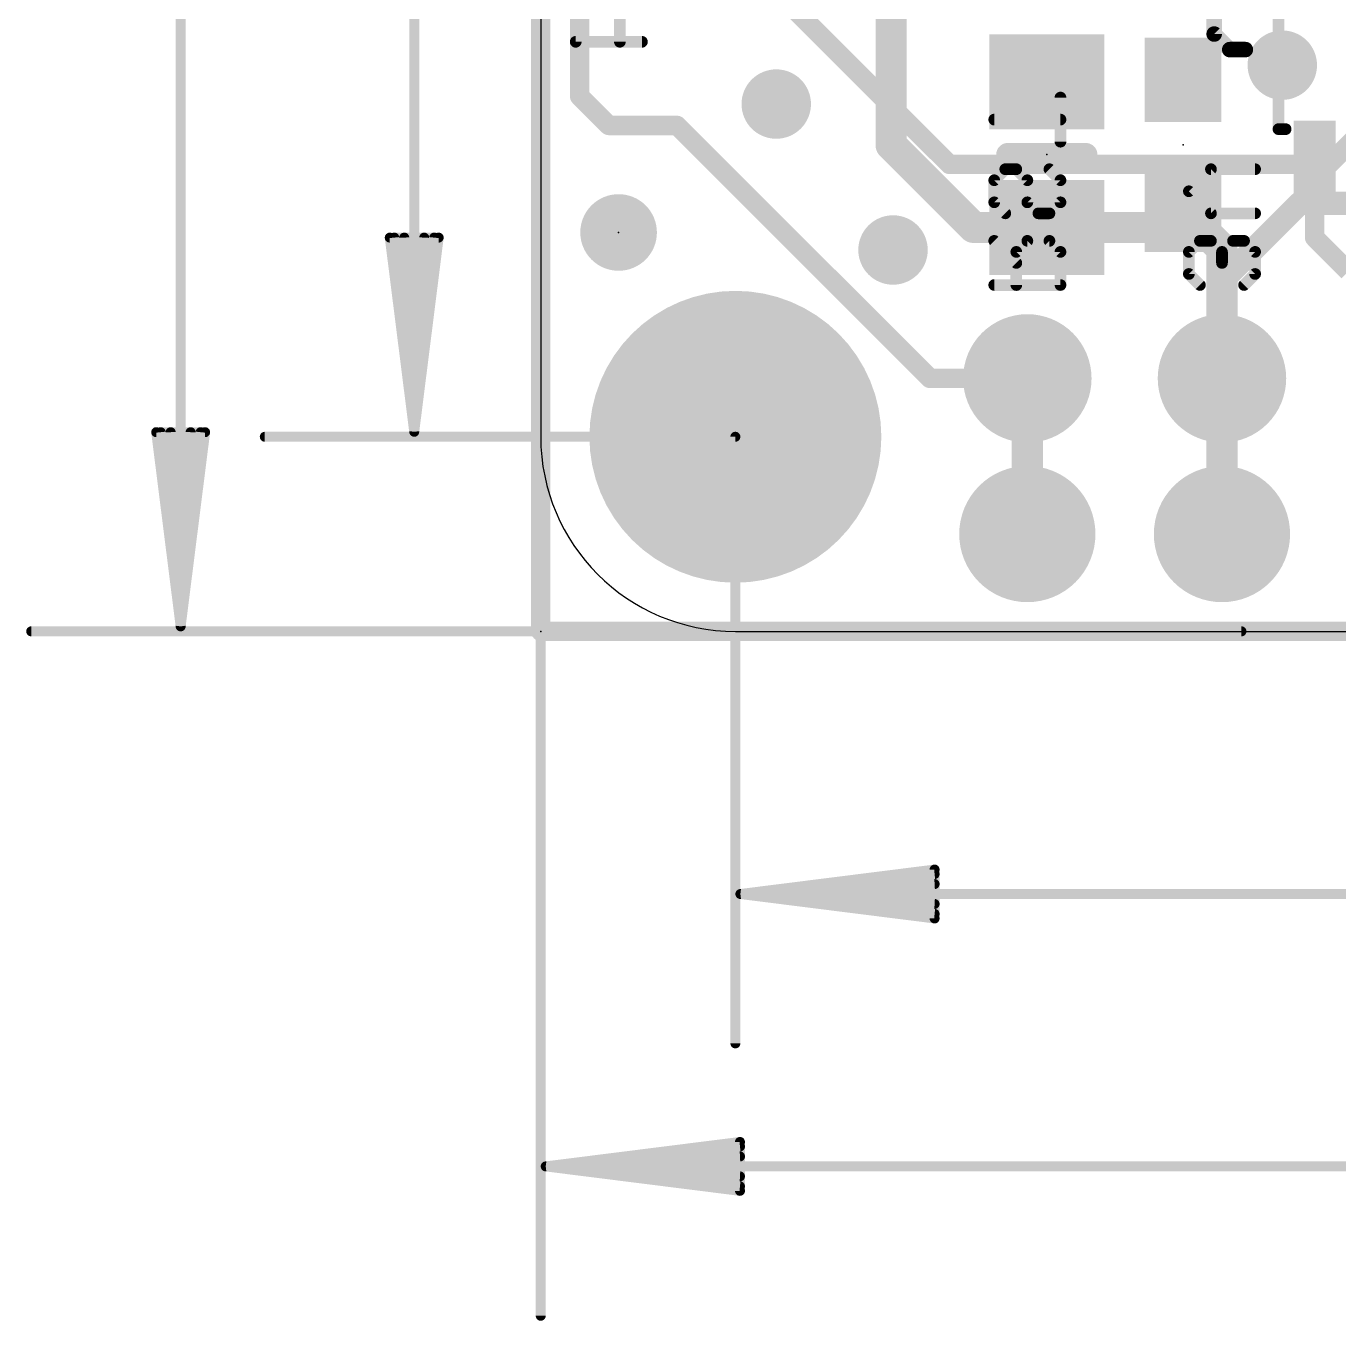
# Model space of a CAD drawing. Extents: x -7.1 to 67.6, y -9 to 27.6.
# Drawn here: x -6.71 to 10.41, y -9 to 7.9 of the extents above; entities that cross this region are included whole.
import ezdxf

# ---------------------------------------------------------------- set-up
doc = ezdxf.new("R2010")
doc.units = 0
for name, color, linetype in [('1', 12, 'CONTINUOUS'), ('16', 132, 'CONTINUOUS'), ('17', 110, 'CONTINUOUS'), ('18', 110, 'CONTINUOUS'), ('20', 4, 'CONTINUOUS'), ('21', 40, 'CONTINUOUS'), ('22', 6, 'CONTINUOUS'), ('23', 53, 'CONTINUOUS'), ('47', 253, 'CONTINUOUS')]:
    doc.layers.add(name, color=color, linetype=linetype)

# ---------------------------------------------------------------- blocks, each defined once
blk = doc.blocks.new('RECT')
blk.add_solid([(-0.5, -0.5), (0.5, -0.5), (-0.5, 0.5), (0.5, 0.5)])
blk = doc.blocks.new('PIE')
at = {"const_width": 0.5}
blk.add_lwpolyline([(0, -0.25, 1), (0, 0.25, 1), (0, -0.25)], format="xyb", dxfattribs=at)
blk = doc.blocks.new('ROUNDP')
at = {"const_width": 0.5}
blk.add_lwpolyline([(0, -0.25, 1), (0, 0.25, 1), (0, -0.25)], format="xyb", dxfattribs=at)
blk = doc.blocks.new('ROUNDV')
at = {"const_width": 0.5}
blk.add_lwpolyline([(0, -0.25, 1), (0, 0.25, 1), (0, -0.25)], format="xyb", dxfattribs=at)

msp = doc.modelspace()

# ---------------------------------------------------------------- linework, layer by layer
at = {"layer": '1'}
for points, const_width in [([(0, 0), (0, 22.86)], 0.254), ([(0.508, 6.985), (0.508, 16.891)], 0.254), ([(4.572, 6.35), (4.572, 9.398)], 0.4064), ([(0.889, 6.604), (0.508, 6.985)], 0.254), ([(1.778, 6.604), (0.889, 6.604)], 0.254), ([(5.08, 3.302), (1.778, 6.604)], 0.254), ([(5.649, 5.273), (4.572, 6.35)], 0.4064), ([(10.099, 6.066), (10.099, 5.141)], 0.254), ([(8.382, 5.5), (8.155, 5.273)], 0.4064), ([(8.89, 4.992), (8.382, 5.5)], 0.4064), ([(5.649, 5.273), (6.604, 5.273)], 0.4064), ([(8.155, 5.273), (6.604, 5.273)], 0.4064), ([(8.89, 3.302), (8.89, 4.992)], 0.4064), ([(10.099, 5.141), (10.287, 4.953)], 0.254), ([(10.541, 4.699), (10.287, 4.953)], 0.254), ([(6.35, 3.302), (5.08, 3.302)], 0.254), ([(6.35, 1.27), (6.35, 3.302)], 0.4064), ([(8.89, 1.27), (8.89, 3.302)], 0.4064), ([(46.99, 0), (0, 0)], 0.254)]:
    msp.add_lwpolyline(points, dxfattribs=dict(at, const_width=const_width))
for points, const_width in [([(0.5529, 7.0299, 1), (0.4631, 6.9401)], 0.127), ([(0.4445, 6.985, 1), (0.5715, 6.985)], 0.127), ([(0.889, 6.6675, 1), (0.889, 6.5405)], 0.127), ([(0.8441, 6.5591, 1), (0.9339, 6.6489)], 0.127), ([(1.8229, 6.6489, 1), (1.7331, 6.5591)], 0.127), ([(1.778, 6.5405, 1), (1.778, 6.6675)], 0.127), ([(4.6438, 6.4218, 1), (4.5002, 6.2782)], 0.2032), ([(4.4704, 6.35, 1), (4.6736, 6.35)], 0.2032), ([(10.1625, 6.066, 1), (10.0355, 6.066)], 0.127), ([(8.4538, 5.5718, 1), (8.3102, 5.4282)], 0.2032), ([(8.4538, 5.4282, 1), (8.3102, 5.5718)], 0.2032), ([(5.649, 5.3746, 1), (5.649, 5.1714)], 0.2032), ([(5.5772, 5.2012, 1), (5.7208, 5.3448)], 0.2032), ([(6.604, 5.3746, 1), (6.604, 5.1714)], 0.2032), ([(6.604, 5.1714, 1), (6.604, 5.3746)], 0.2032), ([(8.0832, 5.3448, 1), (8.2268, 5.2012)], 0.2032), ([(8.155, 5.1714, 1), (8.155, 5.3746)], 0.2032), ([(8.9916, 4.992, 1), (8.7884, 4.992)], 0.2032), ([(8.8182, 4.9202, 1), (8.9618, 5.0638)], 0.2032), ([(10.1439, 5.1859, 1), (10.0541, 5.0961)], 0.127), ([(10.0355, 5.141, 1), (10.1625, 5.141)], 0.127), ([(10.3319, 4.9979, 1), (10.2421, 4.9081)], 0.127), ([(10.2421, 4.9081, 1), (10.3319, 4.9979)], 0.127), ([(5.08, 3.3655, 1), (5.08, 3.2385)], 0.127), ([(6.4516, 3.302, 1), (6.2484, 3.302)], 0.2032), ([(6.35, 3.2385, 1), (6.35, 3.3655)], 0.127), ([(8.9916, 3.302, 1), (8.7884, 3.302)], 0.2032), ([(5.0351, 3.2571, 1), (5.1249, 3.3469)], 0.127), ([(8.7884, 3.302, 1), (8.9916, 3.302)], 0.2032), ([(6.2484, 1.27, 1), (6.4516, 1.27)], 0.2032), ([(8.7884, 1.27, 1), (8.9916, 1.27)], 0.2032), ([(0, 0.0635, 1), (0, -0.0635)], 0.127), ([(-0.0635, 0, 1), (0.0635, 0)], 0.127)]:
    msp.add_lwpolyline(points, format="xyb", dxfattribs=dict(at, const_width=const_width))
at = {"layer": '16'}
for points, const_width in [([(0, 0), (0, 22.86)], 0.254), ([(5.334, 6.096), (2.54, 8.89)], 0.254), ([(11.049, 6.858), (10.287, 6.096)], 0.254), ([(10.287, 6.096), (5.334, 6.096)], 0.254), ([(9.906, 5.588), (8.89, 4.572)], 0.3048), ([(11.049, 5.588), (9.906, 5.588)], 0.3048), ([(8.89, 4.572), (8.89, 3.302)], 0.3048), ([(55.88, 0), (0, 0)], 0.254)]:
    msp.add_lwpolyline(points, dxfattribs=dict(at, const_width=const_width))
for points, const_width in [([(5.334, 6.1595, 1), (5.334, 6.0325)], 0.127), ([(5.2891, 6.0511, 1), (5.3789, 6.1409)], 0.127), ([(10.2421, 6.1409, 1), (10.3319, 6.0511)], 0.127), ([(10.287, 6.0325, 1), (10.287, 6.1595)], 0.127), ([(9.906, 5.6642, 1), (9.906, 5.5118)], 0.1524), ([(9.9599, 5.5341, 1), (9.8521, 5.6419)], 0.1524), ([(8.9662, 4.572, 1), (8.8138, 4.572)], 0.1524), ([(8.8361, 4.6259, 1), (8.9439, 4.5181)], 0.1524), ([(8.8138, 3.302, 1), (8.9662, 3.302)], 0.1524), ([(0, 0.0635, 1), (0, -0.0635)], 0.127), ([(-0.0635, 0, 1), (0.0635, 0)], 0.127)]:
    msp.add_lwpolyline(points, format="xyb", dxfattribs=dict(at, const_width=const_width))
at = {"layer": '20'}
for p, q in [((0, 20.32), (0, 2.54)), ((2.54, 0), (53.34, 0))]:
    msp.add_line(p, q, dxfattribs=at)
msp.add_arc((2.54, 2.54), 2.54, 180, 270, dxfattribs=at)
at = {"layer": '21'}
for points, const_width in [([(9.627, 6.556), (9.627, 8.176)], 0.1524), ([(0.4565, 7.6962), (0.4565, 8.1284)], 0.1524), ([(1.0327, 8.1284), (1.0327, 7.6962)], 0.1524), ([(1.3208, 7.6962), (0.4565, 7.6962)], 0.1524), ([(9.721, 6.556), (9.627, 6.556)], 0.1524), ([(6.096, 6.223), (7.112, 6.223)], 0.3048)]:
    msp.add_lwpolyline(points, dxfattribs=dict(at, const_width=const_width))
for points, const_width in [([(0.4565, 7.7343, 1), (0.4565, 7.6581)], 0.0762), ([(0.4184, 7.6962, 1), (0.4946, 7.6962)], 0.0762), ([(0.9946, 7.6962, 1), (1.0708, 7.6962)], 0.0762), ([(1.3208, 7.6581, 1), (1.3208, 7.7343)], 0.0762), ([(9.627, 6.5941, 1), (9.627, 6.5179)], 0.0762), ([(9.5889, 6.556, 1), (9.6651, 6.556)], 0.0762), ([(9.721, 6.5179, 1), (9.721, 6.5941)], 0.0762), ([(6.096, 6.2992, 1), (6.096, 6.1468)], 0.1524), ([(7.112, 6.1468, 1), (7.112, 6.2992)], 0.1524)]:
    msp.add_lwpolyline(points, format="xyb", dxfattribs=dict(at, const_width=const_width))
at = {"layer": '22'}
for points, const_width in [([(8.7885, 7.7976), (8.7885, 8.8145)], 0.2032), ([(8.9918, 7.5943), (8.7885, 7.7976)], 0.2032), ([(9.1952, 7.5943), (8.9918, 7.5943)], 0.2032), ([(6.7825, 6.3922), (6.7825, 6.9685)], 0.1524), ([(5.9182, 6.6804), (6.7825, 6.6804)], 0.1524), ([(6.0623, 6.0329), (5.9182, 5.8889)], 0.1524), ([(6.2063, 6.0329), (6.0623, 6.0329)], 0.1524), ([(6.3504, 5.8889), (6.2063, 6.0329)], 0.1524), ([(6.6385, 6.0329), (6.7825, 5.8889)], 0.1524), ([(8.4582, 5.7448), (8.7463, 6.0329)], 0.1524), ([(8.7463, 6.0329), (9.3225, 6.0329)], 0.1524), ([(5.9182, 5.8889), (5.9182, 5.6008)], 0.1524), ([(6.3504, 5.6008), (6.3504, 5.8889)], 0.1524), ([(6.7825, 5.8889), (6.7825, 5.6008)], 0.1524), ([(5.9182, 5.6008), (6.0623, 5.4567)], 0.1524), ([(6.4944, 5.4567), (6.3504, 5.6008)], 0.1524), ([(6.7825, 5.6008), (6.6385, 5.4567)], 0.1524), ([(8.7463, 5.4567), (8.4582, 5.7448)], 0.1524), ([(6.6385, 5.4567), (6.4944, 5.4567)], 0.1524), ([(9.3225, 5.4567), (8.7463, 5.4567)], 0.1524), ([(6.2063, 4.8093), (5.9182, 5.0974)], 0.1524), ([(6.3504, 5.0974), (6.2063, 4.9534)], 0.1524), ([(6.6385, 5.0974), (6.3504, 5.0974)], 0.1524), ([(6.7825, 4.9534), (6.6385, 5.0974)], 0.1524), ([(8.6023, 5.0974), (8.4582, 4.9534)], 0.1524), ([(8.7463, 5.0974), (8.6023, 5.0974)], 0.1524), ([(8.8904, 4.9534), (8.7463, 5.0974)], 0.1524), ([(9.0344, 5.0974), (8.8904, 4.9534)], 0.1524), ([(9.1785, 5.0974), (9.0344, 5.0974)], 0.1524), ([(9.3225, 4.9534), (9.1785, 5.0974)], 0.1524), ([(6.2063, 4.9534), (6.2063, 4.5212)], 0.1524), ([(6.7825, 4.5212), (6.7825, 4.9534)], 0.1524), ([(8.4582, 4.9534), (8.4582, 4.6653)], 0.1524), ([(8.8904, 4.9534), (8.8904, 4.8093)], 0.1524), ([(9.3225, 4.6653), (9.3225, 4.9534)], 0.1524), ([(8.4582, 4.6653), (8.6023, 4.5212)], 0.1524), ([(9.1785, 4.5212), (9.3225, 4.6653)], 0.1524), ([(5.9182, 4.5212), (6.7825, 4.5212)], 0.1524)]:
    msp.add_lwpolyline(points, dxfattribs=dict(at, const_width=const_width))
for points, const_width in [([(8.8244, 7.8335, 1), (8.7526, 7.7617)], 0.1016), ([(8.7377, 7.7976, 1), (8.8393, 7.7976)], 0.1016), ([(8.9918, 7.6451, 1), (8.9918, 7.5435)], 0.1016), ([(8.9559, 7.5583, 1), (9.0278, 7.6302)], 0.1016), ([(9.1952, 7.5435, 1), (9.1952, 7.6451)], 0.1016), ([(6.8206, 6.9685, 1), (6.7444, 6.9685)], 0.0762), ([(5.9182, 6.7185, 1), (5.9182, 6.6423)], 0.0762), ([(6.7825, 6.6423, 1), (6.7825, 6.7185)], 0.0762), ([(6.7444, 6.3922, 1), (6.8206, 6.3922)], 0.0762), ([(6.0623, 6.071, 1), (6.0623, 5.9948)], 0.0762), ([(6.0892, 6.006, 1), (6.0353, 6.0599)], 0.0762), ([(6.2333, 6.0599, 1), (6.1794, 6.006)], 0.0762), ([(6.2063, 5.9948, 1), (6.2063, 6.071)], 0.0762), ([(6.6654, 6.0599, 1), (6.6115, 6.006)], 0.0762), ([(8.7463, 6.071, 1), (8.7463, 5.9948)], 0.0762), ([(8.7733, 6.006, 1), (8.7194, 6.0599)], 0.0762), ([(9.3225, 5.9948, 1), (9.3225, 6.071)], 0.0762), ([(5.9563, 5.8889, 1), (5.8801, 5.8889)], 0.0762), ([(5.8913, 5.9158, 1), (5.9451, 5.8619)], 0.0762), ([(6.3885, 5.8889, 1), (6.3123, 5.8889)], 0.0762), ([(6.3234, 5.8619, 1), (6.3773, 5.9158)], 0.0762), ([(6.8206, 5.8889, 1), (6.7444, 5.8889)], 0.0762), ([(6.7556, 5.8619, 1), (6.8095, 5.9158)], 0.0762), ([(5.9451, 5.6277, 1), (5.8913, 5.5738)], 0.0762), ([(6.3773, 5.6277, 1), (6.3234, 5.5738)], 0.0762), ([(6.8095, 5.5738, 1), (6.7556, 5.6277)], 0.0762), ([(8.4851, 5.7718, 1), (8.4313, 5.7179)], 0.0762), ([(8.4313, 5.7718, 1), (8.4851, 5.7179)], 0.0762), ([(5.8801, 5.6008, 1), (5.9563, 5.6008)], 0.0762), ([(6.0353, 5.4298, 1), (6.0892, 5.4837)], 0.0762), ([(6.3123, 5.6008, 1), (6.3885, 5.6008)], 0.0762), ([(6.4944, 5.4948, 1), (6.4944, 5.4186)], 0.0762), ([(6.4675, 5.4298, 1), (6.5214, 5.4837)], 0.0762), ([(6.6115, 5.4837, 1), (6.6654, 5.4298)], 0.0762), ([(6.6385, 5.4186, 1), (6.6385, 5.4948)], 0.0762), ([(6.7444, 5.6008, 1), (6.8206, 5.6008)], 0.0762), ([(8.7463, 5.4948, 1), (8.7463, 5.4186)], 0.0762), ([(8.7194, 5.4298, 1), (8.7733, 5.4837)], 0.0762), ([(9.3225, 5.4186, 1), (9.3225, 5.4948)], 0.0762), ([(5.9451, 5.1244, 1), (5.8913, 5.0705)], 0.0762), ([(6.3504, 5.1355, 1), (6.3504, 5.0593)], 0.0762), ([(6.3773, 5.0705, 1), (6.3234, 5.1244)], 0.0762), ([(6.6654, 5.1244, 1), (6.6115, 5.0705)], 0.0762), ([(6.6385, 5.0593, 1), (6.6385, 5.1355)], 0.0762), ([(8.6023, 5.1355, 1), (8.6023, 5.0593)], 0.0762), ([(8.6292, 5.0705, 1), (8.5753, 5.1244)], 0.0762), ([(8.7733, 5.1244, 1), (8.7194, 5.0705)], 0.0762), ([(8.7463, 5.0593, 1), (8.7463, 5.1355)], 0.0762), ([(9.0344, 5.1355, 1), (9.0344, 5.0593)], 0.0762), ([(9.0614, 5.0705, 1), (9.0075, 5.1244)], 0.0762), ([(9.2054, 5.1244, 1), (9.1515, 5.0705)], 0.0762), ([(9.1785, 5.0593, 1), (9.1785, 5.1355)], 0.0762), ([(6.2444, 4.9534, 1), (6.1682, 4.9534)], 0.0762), ([(6.1794, 4.9803, 1), (6.2333, 4.9264)], 0.0762), ([(6.8206, 4.9534, 1), (6.7444, 4.9534)], 0.0762), ([(6.7556, 4.9264, 1), (6.8095, 4.9803)], 0.0762), ([(8.4963, 4.9534, 1), (8.4201, 4.9534)], 0.0762), ([(8.4313, 4.9803, 1), (8.4851, 4.9264)], 0.0762), ([(8.8634, 4.9803, 1), (8.9173, 4.9264)], 0.0762), ([(8.9285, 4.9534, 1), (8.8523, 4.9534)], 0.0762), ([(8.8634, 4.9264, 1), (8.9173, 4.9803)], 0.0762), ([(9.3606, 4.9534, 1), (9.2844, 4.9534)], 0.0762), ([(9.2956, 4.9264, 1), (9.3495, 4.9803)], 0.0762), ([(6.1794, 4.7824, 1), (6.2333, 4.8363)], 0.0762), ([(8.8523, 4.8093, 1), (8.9285, 4.8093)], 0.0762), ([(8.4851, 4.6922, 1), (8.4313, 4.6383)], 0.0762), ([(8.4201, 4.6653, 1), (8.4963, 4.6653)], 0.0762), ([(9.2844, 4.6653, 1), (9.3606, 4.6653)], 0.0762), ([(9.3495, 4.6383, 1), (9.2956, 4.6922)], 0.0762), ([(5.9182, 4.5593, 1), (5.9182, 4.4831)], 0.0762), ([(6.1682, 4.5212, 1), (6.2444, 4.5212)], 0.0762), ([(6.7444, 4.5212, 1), (6.8206, 4.5212)], 0.0762), ([(6.7825, 4.4831, 1), (6.7825, 4.5593)], 0.0762), ([(8.5753, 4.4943, 1), (8.6292, 4.5481)], 0.0762), ([(9.1515, 4.5481, 1), (9.2054, 4.4943)], 0.0762)]:
    msp.add_lwpolyline(points, format="xyb", dxfattribs=dict(at, const_width=const_width))
at = {"layer": '23'}
for p in [(8.382, 6.35), (6.604, 6.223), (1.016, 5.207), (0, 0)]:
    msp.add_point(p, dxfattribs=at)
at = {"layer": '47', "const_width": 0.13}
for points in [[(-4.699, 0.065), (-4.699, 22.795)], [(-1.651, 2.605), (-1.651, 20.255)], [(0, 11.684), (0, -8.935)], [(-1.651, 2.605), (-1.9702, 5.14)], [(-1.9702, 5.14), (-1.3318, 5.14)], [(-1.651, 2.605), (-1.911, 5.14)], [(-1.651, 2.605), (-1.781, 5.14)], [(-1.3318, 5.14), (-1.651, 2.605)], [(-1.521, 5.14), (-1.651, 2.605)], [(-1.391, 5.14), (-1.651, 2.605)], [(-4.699, 0.065), (-5.0182, 2.6)], [(-5.0182, 2.6), (-4.3798, 2.6)], [(-4.699, 0.065), (-4.959, 2.6)], [(-4.699, 0.065), (-4.829, 2.6)], [(-4.3798, 2.6), (-4.699, 0.065)], [(-4.569, 2.6), (-4.699, 0.065)], [(-4.439, 2.6), (-4.699, 0.065)], [(2.54, 2.54), (-3.601, 2.54)], [(2.54, 2.54), (2.54, -5.379)], [(9.144, 0), (-6.649, 0)], [(2.605, -3.429), (5.14, -3.1098)], [(5.14, -3.1098), (5.14, -3.7482)], [(2.605, -3.429), (5.14, -3.169)], [(2.605, -3.429), (5.14, -3.299)], [(2.605, -3.429), (48.195, -3.429)], [(5.14, -3.7482), (2.605, -3.429)], [(5.14, -3.559), (2.605, -3.429)], [(5.14, -3.689), (2.605, -3.429)], [(0.065, -6.985), (2.6, -6.6658)], [(0.065, -6.985), (2.6, -6.725)], [(2.6, -6.6658), (2.6, -7.3042)], [(0.065, -6.985), (2.6, -6.855)], [(0.065, -6.985), (55.815, -6.985)], [(2.6, -7.3042), (0.065, -6.985)], [(2.6, -7.115), (0.065, -6.985)], [(2.6, -7.245), (0.065, -6.985)]]:
    msp.add_lwpolyline(points, dxfattribs=at)
at = {"layer": '47', "const_width": 0.065}
for points in [[(-1.938, 5.1441, 1), (-2.0025, 5.1359)], [(-1.9702, 5.1725, 1), (-1.9702, 5.1075)], [(-1.8787, 5.1433, 1), (-1.9433, 5.1367)], [(-1.7485, 5.1417, 1), (-1.8135, 5.1383)], [(-1.4885, 5.1383, 1), (-1.5535, 5.1417)], [(-1.3587, 5.1367, 1), (-1.4233, 5.1433)], [(-1.2995, 5.1359, 1), (-1.364, 5.1441)], [(-1.3318, 5.1075, 1), (-1.3318, 5.1725)], [(-4.986, 2.6041, 1), (-5.0505, 2.5959)], [(-5.0182, 2.6325, 1), (-5.0182, 2.5675)], [(-4.9267, 2.6033, 1), (-4.9913, 2.5967)], [(-4.7965, 2.6017, 1), (-4.8615, 2.5983)], [(-4.5365, 2.5983, 1), (-4.6015, 2.6017)], [(-4.4067, 2.5967, 1), (-4.4713, 2.6033)], [(-4.3475, 2.5959, 1), (-4.412, 2.6041)], [(-4.3798, 2.5675, 1), (-4.3798, 2.6325)], [(-3.601, 2.5725, 1), (-3.601, 2.5075)], [(-1.6832, 2.6091, 1), (-1.6188, 2.6009)], [(-1.6833, 2.6083, 1), (-1.6187, 2.6017)], [(-1.6835, 2.6033, 1), (-1.6185, 2.6067)], [(-1.6835, 2.6067, 1), (-1.6185, 2.6033)], [(-1.6835, 2.605, 1), (-1.6185, 2.605)], [(-1.6833, 2.6017, 1), (-1.6187, 2.6083)], [(-1.6832, 2.6009, 1), (-1.6188, 2.6091)], [(2.5725, 2.54, 1), (2.5075, 2.54)], [(2.54, 2.5075, 1), (2.54, 2.5725)], [(-6.649, 0.0325, 1), (-6.649, -0.0325)], [(-4.7312, 0.0691, 1), (-4.6668, 0.0609)], [(-4.7313, 0.0683, 1), (-4.6667, 0.0617)], [(-4.7315, 0.0633, 1), (-4.6665, 0.0667)], [(-4.7315, 0.0667, 1), (-4.6665, 0.0633)], [(-4.7315, 0.065, 1), (-4.6665, 0.065)], [(-4.7313, 0.0617, 1), (-4.6667, 0.0683)], [(-4.7312, 0.0609, 1), (-4.6668, 0.0691)], [(9.144, -0.0325, 1), (9.144, 0.0325)], [(5.1725, -3.1098, 1), (5.1075, -3.1098)], [(5.1441, -3.142, 1), (5.1359, -3.0775)], [(5.1433, -3.2013, 1), (5.1367, -3.1367)], [(5.1417, -3.3315, 1), (5.1383, -3.2665)], [(2.605, -3.3965, 1), (2.605, -3.4615)], [(2.6091, -3.3968, 1), (2.6009, -3.4612)], [(2.6033, -3.3965, 1), (2.6067, -3.4615)], [(2.6067, -3.3965, 1), (2.6033, -3.4615)], [(2.6083, -3.3967, 1), (2.6017, -3.4613)], [(2.6017, -3.3967, 1), (2.6083, -3.4613)], [(2.6009, -3.3968, 1), (2.6091, -3.4612)], [(5.1383, -3.5915, 1), (5.1417, -3.5265)], [(5.1075, -3.7482, 1), (5.1725, -3.7482)], [(5.1359, -3.7805, 1), (5.1441, -3.716)], [(5.1367, -3.7213, 1), (5.1433, -3.6567)], [(2.5075, -5.379, 1), (2.5725, -5.379)], [(2.6325, -6.6658, 1), (2.5675, -6.6658)], [(2.6041, -6.698, 1), (2.5959, -6.6335)], [(2.6033, -6.7573, 1), (2.5967, -6.6927)], [(2.6017, -6.8875, 1), (2.5983, -6.8225)], [(0.065, -6.9525, 1), (0.065, -7.0175)], [(0.0691, -6.9528, 1), (0.0609, -7.0172)], [(0.0633, -6.9525, 1), (0.0667, -7.0175)], [(0.0667, -6.9525, 1), (0.0633, -7.0175)], [(0.0683, -6.9527, 1), (0.0617, -7.0173)], [(0.0617, -6.9527, 1), (0.0683, -7.0173)], [(0.0609, -6.9528, 1), (0.0691, -7.0172)], [(2.5967, -7.2773, 1), (2.6033, -7.2127)], [(2.5983, -7.1475, 1), (2.6017, -7.0825)], [(2.5675, -7.3042, 1), (2.6325, -7.3042)], [(2.5959, -7.3365, 1), (2.6041, -7.272)], [(-0.0325, -8.935, 1), (0.0325, -8.935)]]:
    msp.add_lwpolyline(points, format="xyb", dxfattribs=at)

# ---------------------------------------------------------------- block references
at = {"layer": '1'}
for p, xscale, yscale, rotation in [((6.604, 7.173), 1.24, 1.5, 90), ((10.099, 6.066), 0.55, 1.2, 180), ((6.604, 5.273), 1.24, 1.5, 90)]:
    msp.add_blockref('RECT', p, dxfattribs=dict(at, xscale=xscale, yscale=yscale, rotation=rotation))
at = {"layer": '1', "xscale": 1.1, "rotation": 90}
for p in [(8.382, 7.2), (8.382, 5.5)]:
    msp.add_blockref('RECT', p, dxfattribs=at)
at = {"layer": '1'}
msp.add_blockref('PIE', (1.016, 5.207), dxfattribs=at)
at = {"layer": '17'}
for p, xscale, yscale in [((2.54, 2.54), 3.81, 3.81), ((2.54, 2.54), 3.81, 3.81), ((6.35, 1.27), 1.778, 1.778), ((6.35, 1.27), 1.778, 1.778), ((8.89, 1.27), 1.778, 1.778), ((8.89, 1.27), 1.778, 1.778)]:
    msp.add_blockref('ROUNDP', p, dxfattribs=dict(at, xscale=xscale, yscale=yscale))
at = {"layer": '17', "xscale": 1.6764, "yscale": 1.6764, "rotation": 270}
for p in [(6.35, 3.302), (6.35, 3.302), (8.89, 3.302), (8.89, 3.302)]:
    msp.add_blockref('ROUNDP', p, dxfattribs=at)
at = {"layer": '18', "xscale": 0.9064, "yscale": 0.9064}
for p in [(9.6774, 7.3914), (9.6774, 7.3914), (3.0734, 6.8834), (3.0734, 6.8834), (4.5974, 4.9784), (4.5974, 4.9784)]:
    msp.add_blockref('ROUNDV', p, dxfattribs=at)

doc.saveas('drawing.dxf')
